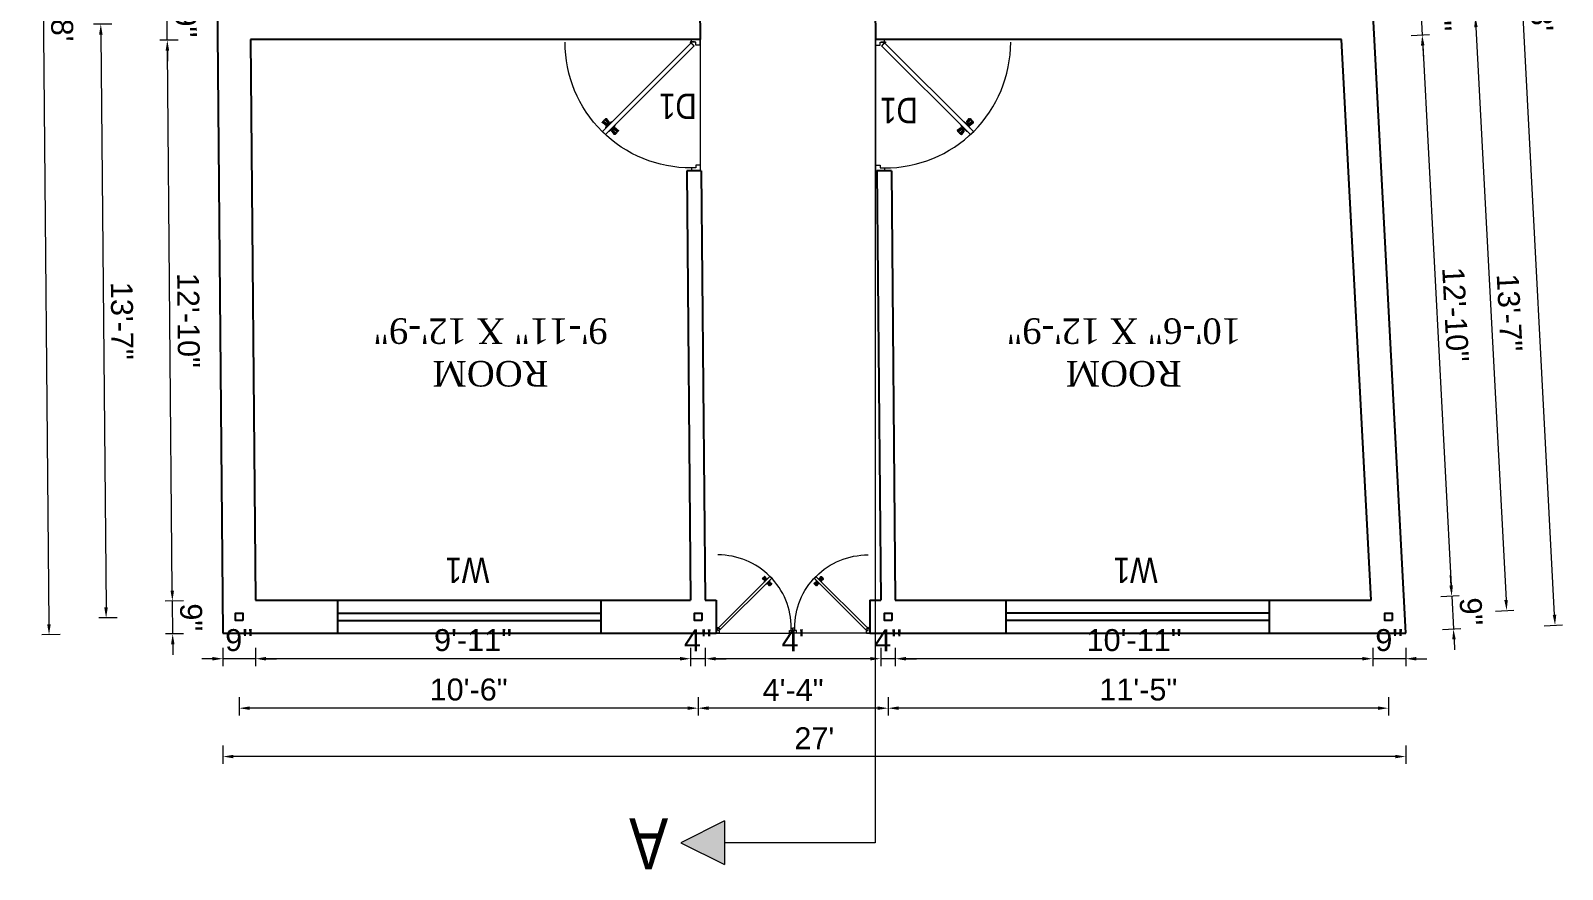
# Model space of a CAD drawing. Header units: inches. Extents: x 380359 to 404964, y -48881 to -44155.
# Drawn here: x 403361.3 to 403780.3, y -46615.2 to -46385.6 of the extents above; entities that cross this region are included whole.
import ezdxf

# ---------------------------------------------------------------- set-up
doc = ezdxf.new("R2010")
doc.units = ezdxf.units.IN
doc.header["$LTSCALE"] = 2
doc.header["$MEASUREMENT"] = 0
doc.header["$PDMODE"] = 34
doc.layers.get('0').update_dxf_attribs({"linetype": 'CONTINUOUS'})
doc.layers.get('DEFPOINTS').update_dxf_attribs({"color": 141, "linetype": 'CONTINUOUS'})
for name, color, linetype, lineweight in [('door', 20, 'CONTINUOUS', 35), ('DOOR & WIN', 1, 'CONTINUOUS', 25), ('PUERTAS', 7, 'CONTINUOUS', 9), ('steps', 253, 'CONTINUOUS', 20)]:
    doc.layers.add(name, color=color, linetype=linetype, lineweight=lineweight)
doc.styles.add('Lettring Text', font='arial.ttf')
doc.styles.get("Standard").update_dxf_attribs({"font": 'ARIALN.TTF'})
doc.dimstyles.new('Copy of Standard', dxfattribs={"dimtxt": 6, "dimasz": 2.875, "dimexe": 2, "dimexo": 4, "dimgap": 2, "dimtad": 1, "dimdec": 0, "dimrnd": 1, "dimzin": 0, "dimdsep": 46, "dimlunit": 4, "dimtxsty": 'Lettring Text', "dimcen": 0.1, "dimclrd": 7, "dimclre": 7, "dimclrt": 7, "dimazin": 0, "dimtfac": 0.645, "dimtdec": 0, "dimtmove": 1, "dimatfit": 0, "dimfxl": 3, "dimfxlon": 1, "dimtfillclr": 256, "dimtolj": 1, "dimtzin": 0, "dimlwd": -1, "dimlwe": -1, "dimarcsym": 2})

# ---------------------------------------------------------------- blocks, each defined once
blk = doc.blocks.new('2ft6in')
at = {"layer": 'PUERTAS', "color": 2}
for p, q in [((0.84, 2.1), (21.02, 22.28)), ((21.71, 21.6), (1.47, 1.37)), ((18.33, 21.76), (18.31, 21.77)), ((21.71, 21.6), (21.02, 22.28)), ((21.18, 18.9), (21.2, 18.89)), ((0, 2), (0, 0)), ((0.6, 2), (0, 2)), ((1.33, 0), (0, 0)), ((0.6, 1.26), (0.6, 2.04)), ((0.67, 1.26), (0.6, 1.26)), ((0.67, 1.26), (0.67, 2.01)), ((0.67, 1), (0.67, 1.26)), ((1.33, 1), (0.67, 1)), ((1.31, 1.53), (0.79, 2.06)), ((1.36, 1.58), (0.81, 2.12)), ((1.36, 1.58), (1.31, 1.53)), ((1.47, 1.37), (1.31, 1.53)), ((1.33, 0), (1.33, 1)), ((28.67, 0), (28.67, 1)), ((28.67, 1), (29.33, 1)), ((28.67, 0), (30, 0)), ((29.33, 1), (29.33, 2)), ((29.33, 2), (30, 2)), ((30, 0), (30, 2))]:
    blk.add_line(p, q, dxfattribs=at)
at = {"layer": 'PUERTAS', "color": 8}
for p, q in [((18.81, 20.78), (18.04, 21.4)), ((18.86, 20.83), (18.08, 21.46)), ((18.95, 20.92), (18.2, 21.58)), ((18.44, 21.9), (18.31, 21.77)), ((19.07, 21.03), (18.34, 21.72)), ((18.44, 21.9), (18.56, 22.02)), ((18.58, 22.01), (18.56, 22.02)), ((19.3, 21.26), (18.61, 22)), ((19.42, 21.38), (18.75, 22.14)), ((19.51, 21.48), (18.88, 22.26)), ((18.91, 20.27), (19.19, 20.69)), ((19.55, 21.53), (18.93, 22.3)), ((19.13, 20.8), (19.03, 20.9)), ((19.15, 20.82), (19.05, 20.92)), ((19.09, 20.44), (19.25, 20.76)), ((19.19, 20.87), (19.1, 20.96)), ((19.25, 20.93), (19.16, 21.02)), ((19.28, 20.63), (19.32, 20.83)), ((19.4, 21.08), (19.31, 21.17)), ((19.47, 21.15), (19.38, 21.24)), ((19.43, 20.78), (19.4, 20.9)), ((19.51, 21.19), (19.42, 21.28)), ((19.55, 20.91), (19.43, 20.94)), ((19.53, 21.21), (19.44, 21.3)), ((19.7, 21.06), (19.51, 21.01)), ((19.89, 21.24), (19.58, 21.08)), ((20.07, 21.42), (19.64, 21.15)), ((19.69, 19.49), (20.12, 19.76)), ((19.87, 19.67), (20.18, 19.83)), ((20.06, 19.85), (20.25, 19.9)), ((20.21, 20), (20.33, 19.97)), ((20.21, 19.38), (20.83, 18.61)), ((20.23, 19.7), (20.32, 19.61)), ((20.25, 19.72), (20.34, 19.63)), ((20.25, 19.43), (20.88, 18.65)), ((20.29, 19.76), (20.38, 19.67)), ((20.33, 20.13), (20.36, 20.01)), ((20.34, 19.53), (21, 18.77)), ((20.36, 19.83), (20.45, 19.74)), ((20.48, 20.28), (20.44, 20.08)), ((20.46, 19.64), (21.14, 18.91)), ((20.5, 19.98), (20.6, 19.89)), ((20.67, 20.47), (20.51, 20.15)), ((20.85, 20.64), (20.57, 20.22)), ((20.57, 20.04), (20.66, 19.95)), ((20.61, 20.09), (20.7, 19.99)), ((20.63, 20.11), (20.72, 20.01)), ((20.69, 19.87), (21.42, 19.19)), ((20.81, 19.99), (21.56, 19.33)), ((20.9, 20.08), (21.68, 19.45)), ((20.95, 20.13), (21.72, 19.51)), ((21.32, 19.01), (21.2, 18.89)), ((21.32, 19.01), (21.44, 19.14)), ((21.43, 19.15), (21.44, 19.14)), ((0, 0), (30, 0))]:
    blk.add_line(p, q, dxfattribs=at)
at = {"layer": 'PUERTAS', "color": 1}
for p, q in [((18.06, 21.44), (18.48, 21.86)), ((18.74, 20.79), (18.06, 21.34)), ((18.08, 21.51), (18.45, 21.88)), ((18.11, 21.49), (18.08, 21.51)), ((18.82, 22.25), (18.45, 21.88)), ((18.9, 22.28), (18.48, 21.86)), ((18.84, 22.23), (18.82, 22.25)), ((18.83, 20.8), (19.18, 21.15)), ((18.84, 20.21), (19.1, 20.6)), ((18.85, 20.11), (18.84, 20.12)), ((18.92, 20.89), (18.93, 20.88)), ((19.54, 21.59), (18.99, 22.27)), ((19.02, 20.88), (19.24, 21.1)), ((19.12, 20.8), (19.03, 20.89)), ((19.1, 20.7), (19.11, 20.69)), ((19.1, 20.6), (19.1, 20.6)), ((19.11, 20.79), (19.33, 21.01)), ((19.54, 21.5), (19.18, 21.15)), ((19.45, 21.31), (19.24, 21.1)), ((19.55, 21.22), (19.33, 21.01)), ((19.45, 21.41), (19.45, 21.41)), ((19.54, 21.22), (19.45, 21.31)), ((19.53, 19.43), (19.54, 19.42)), ((19.64, 21.23), (19.64, 21.23)), ((19.64, 19.42), (20.02, 19.67)), ((19.74, 21.24), (19.73, 21.23)), ((20.12, 21.49), (19.74, 21.24)), ((20.02, 19.67), (20.03, 19.68)), ((20.12, 19.68), (20.12, 19.68)), ((20.21, 19.69), (20.43, 19.9)), ((20.22, 21.48), (20.22, 21.49)), ((20.22, 19.41), (20.57, 19.76)), ((20.22, 19.69), (20.31, 19.6)), ((20.22, 19.32), (20.76, 18.64)), ((20.31, 19.6), (20.52, 19.81)), ((20.31, 19.5), (20.31, 19.5)), ((20.65, 20.12), (20.43, 19.9)), ((20.74, 20.03), (20.52, 19.81)), ((20.93, 20.11), (20.57, 19.76)), ((20.64, 20.11), (20.73, 20.02)), ((20.66, 20.31), (20.65, 20.31)), ((20.65, 20.21), (20.65, 20.22)), ((20.91, 20.7), (20.66, 20.31)), ((20.84, 20.02), (20.83, 20.03)), ((20.86, 18.63), (21.28, 19.05)), ((20.91, 20.8), (20.91, 20.79)), ((20.91, 18.68), (20.94, 18.66)), ((20.94, 18.66), (21.31, 19.03)), ((21.02, 20.12), (21.7, 19.57)), ((21.7, 19.47), (21.28, 19.05)), ((21.67, 19.4), (21.31, 19.03)), ((21.65, 19.42), (21.67, 19.4))]:
    blk.add_line(p, q, dxfattribs=at)
at = {"layer": 'PUERTAS', "color": 2}
for radius in [0.129, 0.0627]:
    blk.add_circle((0.68, 2.14), radius, dxfattribs=at)
at = {"layer": 'PUERTAS', "color": 8}
blk.add_arc((0.68, 2.14), 28.65, 359.72845, 90.03333, dxfattribs=at)
at = {"layer": 'PUERTAS', "color": 1}
for centre, start, end in [((18.78, 20.84), 231.07637, 315), ((18.89, 20.16), 135, 225), ((18.94, 22.23), 38.92363, 135), ((18.97, 20.93), 225, 315), ((19.16, 20.74), 135, 219.74275), ((19.06, 20.65), 315, 39.74275), ((19.4, 21.36), 315, 45), ((19.49, 21.55), 315, 38.92363), ((19.59, 19.47), 225, 315), ((19.6, 21.18), 50.25725, 135), ((19.68, 21.28), 230.25725, 315), ((20.07, 19.63), 50.25725, 135), ((20.17, 21.44), 45, 135), ((20.16, 19.73), 230.25725, 315), ((20.27, 19.36), 135, 218.92363), ((20.35, 19.55), 135, 225), ((20.7, 20.26), 135, 219.74275), ((20.6, 20.17), 315, 39.74275), ((20.78, 19.98), 45, 135), ((20.82, 18.68), 218.92363, 315), ((20.87, 20.75), 315, 45), ((20.98, 20.07), 51.07637, 135), ((21.65, 19.52), 315, 51.07637)]:
    blk.add_arc(centre, 0.0667, start, end, dxfattribs=at)
blk = doc.blocks.new('*U224')
at = {"color": 3, "xscale": -1}
blk.add_blockref('2ft6in', (42, 0), dxfattribs=at)
blk = doc.blocks.new('MAIN DLOOR')
at = {"layer": 'door', "color": 3, "yscale": 0.7999999999374268, "zscale": 0.7999999998966563, "rotation": 180}
for p, xscale in [((11264.75, 306.61), 0.7999999999592546), ((11245.55, 306.61), -0.7999999999592546)]:
    blk.add_blockref('*U224', p, dxfattribs=dict(at, xscale=xscale))
blk = doc.blocks.new('3ft')
at = {"layer": 'PUERTAS', "color": 6}
for p, q in [((1.01, 2.52), (25.23, 26.74)), ((26.05, 25.92), (1.77, 1.64)), ((26.05, 25.92), (25.23, 26.74)), ((0, 2.4), (0, 0)), ((0.72, 2.4), (0, 2.4)), ((1.6, 0), (0, 0)), ((0.72, 1.52), (0.72, 2.44)), ((0.8, 1.52), (0.72, 1.52)), ((0.8, 1.52), (0.8, 2.41)), ((0.8, 1.2), (0.8, 1.52)), ((1.6, 1.2), (0.8, 1.2)), ((1.57, 1.84), (0.94, 2.47)), ((1.63, 1.89), (0.97, 2.55)), ((1.63, 1.89), (1.57, 1.84)), ((1.77, 1.64), (1.57, 1.84)), ((1.6, 0), (1.6, 1.2)), ((34.4, 0), (34.4, 1.2)), ((34.4, 1.2), (35.2, 1.2)), ((34.4, 0), (36, 0)), ((35.2, 1.2), (35.2, 2.4)), ((35.2, 2.4), (36, 2.4)), ((36, 0), (36, 2.4))]:
    blk.add_line(p, q, dxfattribs=at)
at = {"layer": 'PUERTAS', "color": 8}
for p, q in [((22.57, 24.94), (21.65, 25.68)), ((22.63, 24.99), (21.69, 25.75)), ((22.74, 25.1), (21.84, 25.9)), ((22.13, 26.28), (21.98, 26.13)), ((22.88, 25.24), (22.01, 26.06)), ((22.13, 26.28), (22.27, 26.42)), ((22.29, 26.41), (22.27, 26.42)), ((23.16, 25.52), (22.34, 26.39)), ((23.3, 25.66), (22.5, 26.56)), ((23.41, 25.77), (22.65, 26.71)), ((23.46, 25.83), (22.72, 26.75)), ((23.03, 25.04), (22.91, 25.15)), ((23.11, 25.12), (22.99, 25.23)), ((23.28, 25.3), (23.17, 25.41)), ((23.36, 25.37), (23.25, 25.49)), ((23.41, 25.43), (23.3, 25.54)), ((23.44, 25.45), (23.33, 25.56)), ((23.64, 25.27), (23.41, 25.22)), ((23.87, 25.49), (23.49, 25.3)), ((24.08, 25.71), (23.57, 25.38)), ((22.69, 24.32), (23.02, 24.83)), ((22.95, 24.96), (22.84, 25.07)), ((22.98, 24.99), (22.86, 25.1)), ((22.91, 24.53), (23.1, 24.91)), ((23.13, 24.76), (23.18, 24.99)), ((23.31, 24.94), (23.28, 25.08)), ((23.46, 25.09), (23.32, 25.13)), ((23.63, 23.38), (24.14, 23.72)), ((23.84, 23.6), (24.22, 23.79)), ((24.07, 23.82), (24.3, 23.88)), ((24.25, 24), (24.39, 23.97)), ((24.25, 23.26), (24.99, 22.34)), ((24.27, 23.64), (24.38, 23.53)), ((24.3, 23.67), (24.41, 23.56)), ((24.3, 23.32), (25.06, 22.38)), ((24.35, 23.72), (24.46, 23.61)), ((24.4, 24.15), (24.43, 24.01)), ((24.41, 23.43), (25.2, 22.53)), ((24.43, 23.8), (24.54, 23.69)), ((24.58, 24.33), (24.52, 24.1)), ((24.55, 23.57), (25.37, 22.7)), ((24.6, 23.97), (24.72, 23.86)), ((24.8, 24.56), (24.61, 24.18)), ((25.02, 24.77), (24.68, 24.26)), ((24.68, 24.05), (24.79, 23.94)), ((24.73, 24.1), (24.85, 23.99)), ((24.76, 24.13), (24.87, 24.02)), ((24.83, 23.85), (25.7, 23.03)), ((24.97, 23.99), (25.87, 23.2)), ((25.08, 24.1), (26.02, 23.34)), ((25.14, 24.15), (26.06, 23.41)), ((25.58, 22.82), (25.43, 22.67)), ((25.58, 22.82), (25.73, 22.97)), ((25.72, 22.98), (25.73, 22.97)), ((0, 0), (36, 0))]:
    blk.add_line(p, q, dxfattribs=at)
at = {"layer": 'PUERTAS', "color": 1}
for p, q in [((21.67, 25.73), (22.17, 26.23)), ((22.49, 24.95), (21.67, 25.61)), ((21.7, 25.82), (22.14, 26.26)), ((21.73, 25.79), (21.7, 25.82)), ((22.58, 26.7), (22.14, 26.26)), ((22.67, 26.73), (22.17, 26.23)), ((22.61, 26.67), (22.58, 26.7)), ((22.6, 24.96), (23.02, 25.38)), ((23.45, 25.91), (22.79, 26.73)), ((22.82, 25.06), (23.08, 25.32)), ((22.93, 24.94), (23.19, 25.21)), ((23.44, 25.81), (23.02, 25.38)), ((23.34, 25.58), (23.08, 25.32)), ((23.46, 25.47), (23.19, 25.21)), ((23.33, 25.7), (23.34, 25.69)), ((23.45, 25.46), (23.33, 25.57)), ((23.57, 25.47), (23.57, 25.47)), ((24.15, 25.79), (23.68, 25.48)), ((23.68, 25.48), (23.68, 25.48)), ((24.27, 25.78), (24.26, 25.79)), ((22.61, 24.25), (22.92, 24.72)), ((22.62, 24.13), (22.61, 24.14)), ((22.7, 25.07), (22.71, 25.06)), ((22.94, 24.95), (22.83, 25.07)), ((22.92, 24.72), (22.92, 24.72)), ((22.93, 24.84), (22.93, 24.83)), ((23.44, 23.31), (23.45, 23.3)), ((23.56, 23.3), (24.03, 23.61)), ((24.03, 23.61), (24.03, 23.62)), ((24.14, 23.62), (24.14, 23.62)), ((24.25, 23.62), (24.51, 23.89)), ((24.26, 23.29), (24.69, 23.71)), ((24.26, 23.63), (24.37, 23.52)), ((24.26, 23.18), (24.92, 22.37)), ((24.37, 23.52), (24.63, 23.77)), ((24.37, 23.4), (24.37, 23.4)), ((24.78, 24.15), (24.51, 23.89)), ((24.89, 24.03), (24.63, 23.77)), ((25.11, 24.14), (24.69, 23.71)), ((24.77, 24.14), (24.88, 24.03)), ((24.79, 24.38), (24.78, 24.37)), ((24.78, 24.26), (24.78, 24.26)), ((25.1, 24.84), (24.79, 24.38)), ((25, 24.03), (25, 24.03)), ((25.04, 22.36), (25.54, 22.86)), ((25.09, 24.96), (25.1, 24.95)), ((25.1, 22.42), (25.13, 22.39)), ((25.13, 22.39), (25.57, 22.83)), ((25.22, 24.14), (26.03, 23.48)), ((26.04, 23.37), (25.54, 22.86)), ((26.01, 23.27), (25.57, 22.83)), ((25.98, 23.3), (26.01, 23.27))]:
    blk.add_line(p, q, dxfattribs=at)
at = {"layer": 'PUERTAS', "color": 2}
for p, q in [((21.99, 26.11), (21.98, 26.13)), ((25.42, 22.68), (25.43, 22.67))]:
    blk.add_line(p, q, dxfattribs=at)
at = {"layer": 'PUERTAS', "color": 6}
for radius in [0.155, 0.0752]:
    blk.add_circle((0.82, 2.56), radius, dxfattribs=at)
blk.add_arc((0.82, 2.56), 34.38, 359.7285, 90.0333, dxfattribs=at)
at = {"layer": 'PUERTAS', "color": 1}
for centre, start, end in [((22.73, 26.68), 38.9236, 135), ((23.28, 25.63), 315, 45), ((23.39, 25.86), 315, 38.9236), ((23.51, 25.41), 50.2572, 135), ((23.62, 25.53), 230.2572, 315), ((24.2, 25.73), 45, 135), ((22.54, 25.01), 231.0764, 315), ((22.67, 24.2), 135, 225), ((22.77, 25.12), 225, 315), ((22.99, 24.89), 135, 219.7428), ((22.87, 24.78), 315, 39.7428), ((23.51, 23.36), 225, 315), ((24.09, 23.56), 50.2572, 135), ((24.2, 23.68), 230.2572, 315), ((24.32, 23.23), 135, 218.9236), ((24.42, 23.46), 135, 225), ((24.84, 24.31), 135, 219.7428), ((24.72, 24.21), 315, 39.7428), ((24.94, 23.98), 45, 135), ((24.98, 22.42), 218.9236, 315), ((25.04, 24.89), 315, 45), ((25.17, 24.08), 51.0764, 135), ((25.98, 23.42), 315, 51.0764)]:
    blk.add_arc(centre, 0.08, start, end, dxfattribs=at)
blk = doc.blocks.new('*U222')
at = {"color": 3, "xscale": -1}
blk.add_blockref('3ft', (42, 0), dxfattribs=at)
blk = doc.blocks.new('*D447')
at = {"layer": 'DEFPOINTS', "color": 0, "ltscale": 0.5, "transparency": 16777216}
for p in [(403728.41, -46550.51), (403737.43, -46550.51), (403728.41, -46557.5)]:
    blk.add_point(p, dxfattribs=at)
at = {"layer": 'steps', "color": 7, "ltscale": 0.5, "transparency": 16777216}
for p, q in [((403728.41, -46554.51), (403728.41, -46559.5)), ((403737.43, -46554.51), (403737.43, -46559.5)), ((403725.54, -46557.5), (403722.66, -46557.5)), ((403737.43, -46557.5), (403728.41, -46557.5)), ((403740.3, -46557.5), (403743.18, -46557.5))]:
    blk.add_line(p, q, dxfattribs=at)
for points in [[(403725.54, -46557.02), (403725.54, -46557.98), (403728.41, -46557.5)], [(403740.3, -46557.02), (403740.3, -46557.98), (403737.43, -46557.5)]]:
    blk.add_solid(points, dxfattribs=at)
at = {"layer": 'steps', "color": 7, "ltscale": 0.5, "transparency": 16777216, "insert": (403732.92, -46552.44), "char_height": 6, "attachment_point": 5, "style": 'Lettring Text'}
blk.add_mtext('\\A1;9"', dxfattribs=at)
blk = doc.blocks.new('*D448')
at = {"layer": 'DEFPOINTS', "color": 0, "ltscale": 0.5, "transparency": 16777216}
for p in [(403597.82, -46541.51), (403728.41, -46550.51), (403597.82, -46557.5)]:
    blk.add_point(p, dxfattribs=at)
at = {"layer": 'steps', "color": 7, "ltscale": 0.5, "transparency": 16777216}
for p, q in [((403597.82, -46554.5), (403597.82, -46559.5)), ((403728.41, -46554.51), (403728.41, -46559.5)), ((403725.54, -46557.5), (403600.7, -46557.5))]:
    blk.add_line(p, q, dxfattribs=at)
for points in [[(403600.7, -46557.02), (403600.7, -46557.98), (403597.82, -46557.5)], [(403725.54, -46557.02), (403725.54, -46557.98), (403728.41, -46557.5)]]:
    blk.add_solid(points, dxfattribs=at)
at = {"layer": 'steps', "color": 7, "ltscale": 0.5, "transparency": 16777216, "insert": (403663.12, -46552.44), "char_height": 6, "attachment_point": 5, "style": 'Lettring Text'}
blk.add_mtext('\\A1;10\'-11"', dxfattribs=at)
blk = doc.blocks.new('*D449')
at = {"layer": 'DEFPOINTS', "color": 0, "ltscale": 0.5, "transparency": 16777216}
for p in [(403593.82, -46541.51), (403597.82, -46541.51), (403593.82, -46557.5)]:
    blk.add_point(p, dxfattribs=at)
at = {"layer": 'steps', "color": 7, "ltscale": 0.5, "transparency": 16777216}
for p, q in [((403593.82, -46554.5), (403593.82, -46559.5)), ((403597.82, -46554.5), (403597.82, -46559.5)), ((403590.95, -46557.5), (403588.07, -46557.5)), ((403597.82, -46557.5), (403593.82, -46557.5)), ((403600.7, -46557.5), (403603.57, -46557.5))]:
    blk.add_line(p, q, dxfattribs=at)
for points in [[(403590.95, -46557.02), (403590.95, -46557.98), (403593.82, -46557.5)], [(403600.7, -46557.02), (403600.7, -46557.98), (403597.82, -46557.5)]]:
    blk.add_solid(points, dxfattribs=at)
at = {"layer": 'steps', "color": 7, "ltscale": 0.5, "transparency": 16777216, "insert": (403595.82, -46552.5), "char_height": 6, "attachment_point": 5, "style": 'Lettring Text'}
blk.add_mtext('\\A1;4"', dxfattribs=at)
blk = doc.blocks.new('*D450')
at = {"layer": 'DEFPOINTS', "color": 0, "ltscale": 0.5, "transparency": 16777216}
for p in [(403545.82, -46541.51), (403593.82, -46541.51), (403545.82, -46557.5)]:
    blk.add_point(p, dxfattribs=at)
at = {"layer": 'steps', "color": 7, "ltscale": 0.5, "transparency": 16777216}
for p, q in [((403545.82, -46554.5), (403545.82, -46559.5)), ((403593.82, -46554.5), (403593.82, -46559.5)), ((403590.95, -46557.5), (403548.7, -46557.5))]:
    blk.add_line(p, q, dxfattribs=at)
for points in [[(403548.7, -46557.02), (403548.7, -46557.98), (403545.82, -46557.5)], [(403590.95, -46557.02), (403590.95, -46557.98), (403593.82, -46557.5)]]:
    blk.add_solid(points, dxfattribs=at)
at = {"layer": 'steps', "color": 7, "ltscale": 0.5, "transparency": 16777216, "insert": (403569.82, -46552.5), "char_height": 6, "attachment_point": 5, "style": 'Lettring Text'}
blk.add_mtext("\\A1;4'", dxfattribs=at)
blk = doc.blocks.new('*D451')
at = {"layer": 'DEFPOINTS', "color": 0, "ltscale": 0.5, "transparency": 16777216}
for p in [(403541.82, -46541.51), (403545.82, -46541.51), (403541.82, -46557.5)]:
    blk.add_point(p, dxfattribs=at)
at = {"layer": 'steps', "color": 7, "ltscale": 0.5, "transparency": 16777216}
for p, q in [((403541.82, -46554.5), (403541.82, -46559.5)), ((403545.82, -46554.5), (403545.82, -46559.5)), ((403538.95, -46557.5), (403536.07, -46557.5)), ((403545.82, -46557.5), (403541.82, -46557.5)), ((403548.7, -46557.5), (403551.57, -46557.5))]:
    blk.add_line(p, q, dxfattribs=at)
for points in [[(403538.95, -46557.02), (403538.95, -46557.98), (403541.82, -46557.5)], [(403548.7, -46557.02), (403548.7, -46557.98), (403545.82, -46557.5)]]:
    blk.add_solid(points, dxfattribs=at)
at = {"layer": 'steps', "color": 7, "ltscale": 0.5, "transparency": 16777216, "insert": (403543.82, -46552.5), "char_height": 6, "attachment_point": 5, "style": 'Lettring Text'}
blk.add_mtext('\\A1;4"', dxfattribs=at)
blk = doc.blocks.new('*D452')
at = {"layer": 'DEFPOINTS', "color": 0, "ltscale": 0.5, "transparency": 16777216}
for p in [(403422.82, -46541.51), (403541.82, -46541.51), (403422.82, -46557.5)]:
    blk.add_point(p, dxfattribs=at)
at = {"layer": 'steps', "color": 7, "ltscale": 0.5, "transparency": 16777216}
for p, q in [((403422.82, -46554.5), (403422.82, -46559.5)), ((403541.82, -46554.5), (403541.82, -46559.5)), ((403538.95, -46557.5), (403425.69, -46557.5))]:
    blk.add_line(p, q, dxfattribs=at)
for points in [[(403425.69, -46557.02), (403425.69, -46557.98), (403422.82, -46557.5)], [(403538.95, -46557.02), (403538.95, -46557.98), (403541.82, -46557.5)]]:
    blk.add_solid(points, dxfattribs=at)
at = {"layer": 'steps', "color": 7, "ltscale": 0.5, "transparency": 16777216, "insert": (403482.32, -46552.44), "char_height": 6, "attachment_point": 5, "style": 'Lettring Text'}
blk.add_mtext('\\A1;9\'-11"', dxfattribs=at)
blk = doc.blocks.new('*D453')
at = {"layer": 'DEFPOINTS', "color": 0, "ltscale": 0.5, "transparency": 16777216}
for p in [(403422.82, -46541.51), (403413.9, -46550.51), (403413.9, -46557.5)]:
    blk.add_point(p, dxfattribs=at)
at = {"layer": 'steps', "color": 7, "ltscale": 0.5, "transparency": 16777216}
for p, q in [((403413.9, -46554.51), (403413.9, -46559.5)), ((403422.82, -46554.5), (403422.82, -46559.5)), ((403411.02, -46557.5), (403408.15, -46557.5)), ((403422.82, -46557.5), (403413.9, -46557.5)), ((403425.69, -46557.5), (403428.57, -46557.5))]:
    blk.add_line(p, q, dxfattribs=at)
for points in [[(403411.02, -46557.02), (403411.02, -46557.98), (403413.9, -46557.5)], [(403425.69, -46557.02), (403425.69, -46557.98), (403422.82, -46557.5)]]:
    blk.add_solid(points, dxfattribs=at)
at = {"layer": 'steps', "color": 7, "ltscale": 0.5, "transparency": 16777216, "insert": (403418.36, -46552.44), "char_height": 6, "attachment_point": 5, "style": 'Lettring Text'}
blk.add_mtext('\\A1;9"', dxfattribs=at)
blk = doc.blocks.new('*D454')
at = {"layer": 'DEFPOINTS', "color": 0, "ltscale": 0.5, "transparency": 16777216}
for p in [(403595.86, -46546.01), (403732.68, -46546.01), (403595.86, -46571.04)]:
    blk.add_point(p, dxfattribs=at)
at = {"layer": 'steps', "color": 7, "ltscale": 0.5, "transparency": 16777216}
for p, q in [((403595.86, -46568.04), (403595.86, -46573.04)), ((403732.68, -46568.04), (403732.68, -46573.04)), ((403729.81, -46571.04), (403598.74, -46571.04))]:
    blk.add_line(p, q, dxfattribs=at)
for points in [[(403598.74, -46570.56), (403598.74, -46571.51), (403595.86, -46571.04)], [(403729.81, -46570.56), (403729.81, -46571.51), (403732.68, -46571.04)]]:
    blk.add_solid(points, dxfattribs=at)
at = {"layer": 'steps', "color": 7, "ltscale": 0.5, "transparency": 16777216, "insert": (403664.27, -46565.97), "char_height": 6, "attachment_point": 5, "style": 'Lettring Text'}
blk.add_mtext('\\A1;11\'-5"', dxfattribs=at)
blk = doc.blocks.new('*D455')
at = {"layer": 'DEFPOINTS', "color": 0, "ltscale": 0.5, "transparency": 16777216}
for p in [(403543.86, -46546.01), (403595.86, -46546.01), (403543.86, -46571.04)]:
    blk.add_point(p, dxfattribs=at)
at = {"layer": 'steps', "color": 7, "ltscale": 0.5, "transparency": 16777216}
for p, q in [((403543.86, -46568.04), (403543.86, -46573.04)), ((403595.86, -46568.04), (403595.86, -46573.04)), ((403592.99, -46571.04), (403546.74, -46571.04))]:
    blk.add_line(p, q, dxfattribs=at)
for points in [[(403546.74, -46570.56), (403546.74, -46571.51), (403543.86, -46571.04)], [(403592.99, -46570.56), (403592.99, -46571.51), (403595.86, -46571.04)]]:
    blk.add_solid(points, dxfattribs=at)
at = {"layer": 'steps', "color": 7, "ltscale": 0.5, "transparency": 16777216, "insert": (403569.86, -46566.04), "char_height": 6, "attachment_point": 5, "style": 'Lettring Text'}
blk.add_mtext('\\A1;4\'-4"', dxfattribs=at)
blk = doc.blocks.new('*D456')
at = {"layer": 'DEFPOINTS', "color": 0, "ltscale": 0.5, "transparency": 16777216}
for p in [(403418.36, -46546.01), (403543.86, -46546.01), (403418.36, -46571.04)]:
    blk.add_point(p, dxfattribs=at)
at = {"layer": 'steps', "color": 7, "ltscale": 0.5, "transparency": 16777216}
for p, q in [((403418.36, -46568.04), (403418.36, -46573.04)), ((403543.86, -46568.04), (403543.86, -46573.04)), ((403540.99, -46571.04), (403421.23, -46571.04))]:
    blk.add_line(p, q, dxfattribs=at)
for points in [[(403421.23, -46570.56), (403421.23, -46571.51), (403418.36, -46571.04)], [(403540.99, -46570.56), (403540.99, -46571.51), (403543.86, -46571.04)]]:
    blk.add_solid(points, dxfattribs=at)
at = {"layer": 'steps', "color": 7, "ltscale": 0.5, "transparency": 16777216, "insert": (403481.11, -46565.97), "char_height": 6, "attachment_point": 5, "style": 'Lettring Text'}
blk.add_mtext('\\A1;10\'-6"', dxfattribs=at)
blk = doc.blocks.new('*D457')
at = {"layer": 'DEFPOINTS', "color": 0, "ltscale": 0.5, "transparency": 16777216}
for p in [(403413.9, -46550.51), (403737.43, -46550.51), (403413.9, -46584.28)]:
    blk.add_point(p, dxfattribs=at)
at = {"layer": 'steps', "color": 7, "ltscale": 0.5, "transparency": 16777216}
for p, q in [((403413.9, -46581.28), (403413.9, -46586.28)), ((403737.43, -46581.28), (403737.43, -46586.28)), ((403734.55, -46584.28), (403416.77, -46584.28))]:
    blk.add_line(p, q, dxfattribs=at)
for points in [[(403416.77, -46583.8), (403416.77, -46584.76), (403413.9, -46584.28)], [(403734.55, -46583.8), (403734.55, -46584.76), (403737.43, -46584.28)]]:
    blk.add_solid(points, dxfattribs=at)
at = {"layer": 'steps', "color": 7, "ltscale": 0.5, "transparency": 16777216, "insert": (403575.66, -46579.27), "char_height": 6, "attachment_point": 5, "style": 'Lettring Text'}
blk.add_mtext("\\A1;27'", dxfattribs=at)
blk = doc.blocks.new('*D460')
at = {"layer": 'DEFPOINTS', "color": 0, "ltscale": 0.5, "transparency": 16777216}
for p in [(403719.4, -46378.97), (403719.4, -46387.97), (403741.92, -46386.79)]:
    blk.add_point(p, dxfattribs=at)
at = {"layer": 'steps', "color": 7, "ltscale": 0.5, "transparency": 16777216}
for p, q in [((403741.3, -46374.94), (403741.15, -46372.07)), ((403738.45, -46377.97), (403743.45, -46377.71)), ((403741.45, -46377.81), (403741.92, -46386.79)), ((403738.93, -46386.94), (403743.92, -46386.68)), ((403742.07, -46389.66), (403742.22, -46392.53))]:
    blk.add_line(p, q, dxfattribs=at)
for points in [[(403741.78, -46374.92), (403740.82, -46374.97), (403741.45, -46377.81)], [(403742.55, -46389.63), (403741.59, -46389.68), (403741.92, -46386.79)]]:
    blk.add_solid(points, dxfattribs=at)
at = {"layer": 'steps', "color": 7, "ltscale": 0.5, "transparency": 16777216, "insert": (403746.74, -46382.03), "char_height": 6, "attachment_point": 5, "rotation": 273.008, "style": 'Lettring Text'}
blk.add_mtext('\\A1;9"', dxfattribs=at)
blk = doc.blocks.new('*D461')
at = {"layer": 'DEFPOINTS', "color": 0, "ltscale": 0.5, "transparency": 16777216}
for p in [(403719.4, -46387.97), (403727.94, -46541.51), (403749.99, -46540.35)]:
    blk.add_point(p, dxfattribs=at)
at = {"layer": 'steps', "color": 7, "ltscale": 0.5, "transparency": 16777216}
for p, q in [((403738.93, -46386.94), (403743.92, -46386.68)), ((403742.07, -46389.66), (403749.84, -46537.48)), ((403747, -46540.5), (403751.99, -46540.24))]:
    blk.add_line(p, q, dxfattribs=at)
for points in [[(403742.55, -46389.63), (403741.59, -46389.68), (403741.92, -46386.79)], [(403750.32, -46537.45), (403749.36, -46537.5), (403749.99, -46540.35)]]:
    blk.add_solid(points, dxfattribs=at)
at = {"layer": 'steps', "color": 7, "ltscale": 0.5, "transparency": 16777216, "insert": (403751.01, -46463.3), "char_height": 6, "attachment_point": 5, "rotation": 273.008, "style": 'Lettring Text'}
blk.add_mtext('\\A1;12\'-10"', dxfattribs=at)
blk = doc.blocks.new('*D462')
at = {"layer": 'DEFPOINTS', "color": 0, "ltscale": 0.5, "transparency": 16777216}
for p in [(403727.94, -46541.51), (403728.41, -46550.51), (403750.46, -46549.35)]:
    blk.add_point(p, dxfattribs=at)
at = {"layer": 'steps', "color": 7, "ltscale": 0.5, "transparency": 16777216}
for p, q in [((403749.84, -46537.48), (403749.69, -46534.6)), ((403747, -46540.5), (403751.99, -46540.24)), ((403749.99, -46540.35), (403750.46, -46549.35)), ((403747.47, -46549.5), (403752.46, -46549.24)), ((403750.62, -46552.22), (403750.77, -46555.09))]:
    blk.add_line(p, q, dxfattribs=at)
for points in [[(403750.32, -46537.45), (403749.36, -46537.5), (403749.99, -46540.35)], [(403751.09, -46552.19), (403750.14, -46552.24), (403750.46, -46549.35)]]:
    blk.add_solid(points, dxfattribs=at)
at = {"layer": 'steps', "color": 7, "ltscale": 0.5, "transparency": 16777216, "insert": (403755.28, -46544.58), "char_height": 6, "attachment_point": 5, "rotation": 273.008, "style": 'Lettring Text'}
blk.add_mtext('\\A1;9"', dxfattribs=at)
blk = doc.blocks.new('*D464')
at = {"layer": 'DEFPOINTS', "color": 0, "ltscale": 0.5, "transparency": 16777216}
for p in [(403724.14, -46383.47), (403732.68, -46546.01), (403765.01, -46544.31)]:
    blk.add_point(p, dxfattribs=at)
at = {"layer": 'steps', "color": 7, "ltscale": 0.5, "transparency": 16777216}
for p, q in [((403753.47, -46381.93), (403758.46, -46381.67)), ((403756.62, -46384.64), (403764.86, -46541.44)), ((403762.01, -46544.46), (403767, -46544.2))]:
    blk.add_line(p, q, dxfattribs=at)
for points in [[(403757.09, -46384.62), (403756.14, -46384.67), (403756.47, -46381.77)], [(403765.33, -46541.41), (403764.38, -46541.46), (403765.01, -46544.31)]]:
    blk.add_solid(points, dxfattribs=at)
at = {"layer": 'steps', "color": 7, "ltscale": 0.5, "transparency": 16777216, "insert": (403765.79, -46462.77), "char_height": 6, "attachment_point": 5, "rotation": 273.008, "style": 'Lettring Text'}
blk.add_mtext('\\A1;13\'-7"', dxfattribs=at)
blk = doc.blocks.new('*D465')
at = {"layer": 'DEFPOINTS', "color": 0, "ltscale": 0.5, "transparency": 16777216}
for p in [(403719.79, -46214.97), (403760.63, -46212.82), (403737.43, -46550.51)]:
    blk.add_point(p, dxfattribs=at)
at = {"layer": 'steps', "color": 7, "ltscale": 0.5, "transparency": 16777216}
for p, q in [((403757.63, -46212.98), (403762.63, -46212.72)), ((403778.11, -46545.49), (403760.78, -46215.7)), ((403775.26, -46548.52), (403780.26, -46548.25))]:
    blk.add_line(p, q, dxfattribs=at)
for points in [[(403761.26, -46215.67), (403760.3, -46215.72), (403760.63, -46212.82)], [(403778.59, -46545.46), (403777.63, -46545.51), (403778.26, -46548.36)]]:
    blk.add_solid(points, dxfattribs=at)
at = {"layer": 'steps', "color": 7, "ltscale": 0.5, "transparency": 16777216, "insert": (403774.5, -46380.33), "char_height": 6, "attachment_point": 5, "rotation": 273.008, "style": 'Lettring Text'}
blk.add_mtext("\\A1;28'", dxfattribs=at)
blk = doc.blocks.new('*D466')
at = {"layer": 'DEFPOINTS', "color": 0, "ltscale": 0.5, "transparency": 16777216}
for p in [(403400.09, -46541.71), (403422.82, -46541.51), (403422.9, -46550.51)]:
    blk.add_point(p, dxfattribs=at)
at = {"layer": 'steps', "color": 7, "ltscale": 0.5, "transparency": 16777216}
for p, q in [((403400.06, -46538.84), (403400.04, -46535.96)), ((403403.09, -46541.68), (403398.09, -46541.73)), ((403400.17, -46550.71), (403400.09, -46541.71)), ((403403.17, -46550.68), (403398.17, -46550.73)), ((403400.2, -46553.59), (403400.22, -46556.46))]:
    blk.add_line(p, q, dxfattribs=at)
for points in [[(403400.54, -46538.83), (403399.58, -46538.84), (403400.09, -46541.71)], [(403400.68, -46553.58), (403399.72, -46553.59), (403400.17, -46550.71)]]:
    blk.add_solid(points, dxfattribs=at)
at = {"layer": 'steps', "color": 7, "ltscale": 0.5, "transparency": 16777216, "insert": (403405.19, -46546.17), "char_height": 6, "attachment_point": 5, "rotation": 270.5182, "style": 'Lettring Text'}
blk.add_mtext('\\A1;9"', dxfattribs=at)
blk = doc.blocks.new('*D467')
at = {"layer": 'DEFPOINTS', "color": 0, "ltscale": 0.5, "transparency": 16777216}
for p in [(403398.7, -46388.18), (403421.43, -46387.97), (403422.82, -46541.51)]:
    blk.add_point(p, dxfattribs=at)
at = {"layer": 'steps', "color": 7, "ltscale": 0.5, "transparency": 16777216}
for p, q in [((403401.7, -46388.15), (403396.7, -46388.19)), ((403400.06, -46538.84), (403398.73, -46391.05)), ((403403.09, -46541.68), (403398.09, -46541.73))]:
    blk.add_line(p, q, dxfattribs=at)
for points in [[(403399.21, -46391.05), (403398.25, -46391.05), (403398.7, -46388.18)], [(403400.54, -46538.83), (403399.58, -46538.84), (403400.09, -46541.71)]]:
    blk.add_solid(points, dxfattribs=at)
at = {"layer": 'steps', "color": 7, "ltscale": 0.5, "transparency": 16777216, "insert": (403404.46, -46464.9), "char_height": 6, "attachment_point": 5, "rotation": 270.5182, "style": 'Lettring Text'}
blk.add_mtext('\\A1;12\'-10"', dxfattribs=at)
blk = doc.blocks.new('*D468')
at = {"layer": 'DEFPOINTS', "color": 0, "ltscale": 0.5, "transparency": 16777216}
for p in [(403398.62, -46379.18), (403421.35, -46378.97), (403421.43, -46387.97)]:
    blk.add_point(p, dxfattribs=at)
at = {"layer": 'steps', "color": 7, "ltscale": 0.5, "transparency": 16777216}
for p, q in [((403398.59, -46376.3), (403398.57, -46373.43)), ((403401.62, -46379.15), (403396.62, -46379.19)), ((403398.7, -46388.18), (403398.62, -46379.18)), ((403401.7, -46388.15), (403396.7, -46388.19)), ((403398.73, -46391.05), (403398.75, -46393.93))]:
    blk.add_line(p, q, dxfattribs=at)
for points in [[(403399.07, -46376.3), (403398.11, -46376.3), (403398.62, -46379.18)], [(403399.21, -46391.05), (403398.25, -46391.05), (403398.7, -46388.18)]]:
    blk.add_solid(points, dxfattribs=at)
at = {"layer": 'steps', "color": 7, "ltscale": 0.5, "transparency": 16777216, "insert": (403403.72, -46383.63), "char_height": 6, "attachment_point": 5, "rotation": 270.5182, "style": 'Lettring Text'}
blk.add_mtext('\\A1;9"', dxfattribs=at)
blk = doc.blocks.new('*D471')
at = {"layer": 'DEFPOINTS', "color": 0, "ltscale": 0.5, "transparency": 16777216}
for p in [(403416.89, -46383.47), (403381.97, -46546.33), (403418.36, -46546.01)]:
    blk.add_point(p, dxfattribs=at)
at = {"layer": 'steps', "color": 7, "ltscale": 0.5, "transparency": 16777216}
for p, q in [((403383.5, -46383.77), (403378.5, -46383.82)), ((403380.53, -46386.67), (403381.94, -46543.46)), ((403384.97, -46546.31), (403379.97, -46546.35))]:
    blk.add_line(p, q, dxfattribs=at)
for points in [[(403381, -46386.67), (403380.05, -46386.68), (403380.5, -46383.8)], [(403382.42, -46543.46), (403381.46, -46543.46), (403381.97, -46546.33)]]:
    blk.add_solid(points, dxfattribs=at)
at = {"layer": 'steps', "color": 7, "ltscale": 0.5, "transparency": 16777216, "insert": (403386.3, -46465.02), "char_height": 6, "attachment_point": 5, "rotation": 270.5182, "style": 'Lettring Text'}
blk.add_mtext('\\A1;13\'-7"', dxfattribs=at)
blk = doc.blocks.new('*D473')
at = {"layer": 'DEFPOINTS', "color": 0, "ltscale": 0.5, "transparency": 16777216}
for p in [(403410.86, -46214.97), (403366.36, -46550.94), (403413.9, -46550.51)]:
    blk.add_point(p, dxfattribs=at)
at = {"layer": 'steps', "color": 7, "ltscale": 0.5, "transparency": 16777216}
for p, q in [((403366.32, -46215.37), (403361.32, -46215.42)), ((403363.35, -46218.27), (403366.33, -46548.06)), ((403369.36, -46550.91), (403364.36, -46550.95))]:
    blk.add_line(p, q, dxfattribs=at)
for points in [[(403363.83, -46218.27), (403362.87, -46218.28), (403363.32, -46215.4)], [(403366.81, -46548.06), (403365.85, -46548.07), (403366.36, -46550.94)]]:
    blk.add_solid(points, dxfattribs=at)
at = {"layer": 'steps', "color": 7, "ltscale": 0.5, "transparency": 16777216, "insert": (403369.9, -46383.12), "char_height": 6, "attachment_point": 5, "rotation": 270.5182, "style": 'Lettring Text'}
blk.add_mtext("\\A1;28'", dxfattribs=at)

msp = doc.modelspace()

# ---------------------------------------------------------------- hatches: boundary and pattern name
at = {"linetype": 'ByBlock', "lineweight": 5}
msp.add_hatch(color=7, dxfattribs=at).paths.add_polyline_path([(403539.12, -46607.87), (403551.12, -46601.87), (403551.12, -46613.87)])

# ---------------------------------------------------------------- linework, layer by layer
at = {"color": 7, "linetype": 'ByBlock', "lineweight": 5}
for p, q in [((403592.28, -46159.1), (403592.28, -46607.87)), ((403551.12, -46601.87), (403539.12, -46607.87)), ((403551.12, -46601.87), (403551.12, -46613.87)), ((403539.12, -46607.87), (403551.12, -46613.87)), ((403592.28, -46607.87), (403551.12, -46607.87))]:
    msp.add_line(p, q, dxfattribs=at)
at = {"ltscale": 0.5}
for p, q in [((403410.86, -46214.97), (403413.9, -46550.51)), ((403737.43, -46550.51), (403719.79, -46214.97)), ((403544.35, -46378.97), (403544.43, -46387.97)), ((403592.35, -46378.97), (403592.43, -46388.01)), ((403544.43, -46387.97), (403421.43, -46387.97)), ((403421.43, -46387.97), (403422.82, -46541.51)), ((403719.87, -46387.97), (403592.43, -46387.97)), ((403727.94, -46541.51), (403719.87, -46387.97)), ((403544.76, -46423.97), (403540.76, -46424)), ((403540.76, -46424), (403541.82, -46541.51)), ((403544.76, -46423.97), (403545.82, -46541.51)), ((403596.76, -46423.97), (403592.76, -46424)), ((403592.76, -46424), (403593.82, -46541.51)), ((403596.76, -46423.97), (403597.82, -46541.51)), ((403422.82, -46541.51), (403541.82, -46541.51)), ((403445.36, -46550.51), (403445.36, -46541.51)), ((403517.36, -46550.51), (403517.36, -46541.51)), ((403548.82, -46541.51), (403548.82, -46550.51)), ((403590.82, -46541.51), (403590.82, -46550.51)), ((403597.82, -46541.51), (403727.94, -46541.51)), ((403628.12, -46550.51), (403628.12, -46541.51)), ((403700.12, -46550.51), (403700.12, -46541.51)), ((403445.36, -46545.01), (403517.36, -46545.01)), ((403445.36, -46547.01), (403517.36, -46547.01)), ((403700.12, -46545.01), (403628.12, -46545.01)), ((403700.12, -46547.01), (403628.12, -46547.01)), ((403413.9, -46550.51), (403548.82, -46550.51)), ((403590.82, -46550.51), (403737.43, -46550.51))]:
    msp.add_line(p, q, dxfattribs=at)
for points in [[(403545.82, -46541.51), (403548.82, -46541.51)], [(403590.82, -46541.51), (403593.82, -46541.51)]]:
    msp.add_lwpolyline(points, dxfattribs=at)
for points in [[(403419.36, -46547.01), (403417.36, -46547.01), (403417.36, -46545.01), (403419.36, -46545.01)], [(403544.86, -46547.01), (403542.86, -46547.01), (403542.86, -46545.01), (403544.86, -46545.01)], [(403596.86, -46547.01), (403594.86, -46547.01), (403594.86, -46545.01), (403596.86, -46545.01)], [(403733.68, -46547.01), (403731.68, -46547.01), (403731.68, -46545.01), (403733.68, -46545.01)]]:
    msp.add_lwpolyline(points, close=True, dxfattribs=at)

# ---------------------------------------------------------------- block references
at = {"layer": 'DOOR & WIN', "rotation": 89.99999999999999}
msp.add_blockref('*U222', (403544.43, -46429.97), dxfattribs=at)
at = {"layer": 'DOOR & WIN', "xscale": -1, "rotation": 270}
msp.add_blockref('*U222', (403592.43, -46429.97), dxfattribs=at)
at = {"layer": 'DOOR & WIN', "xscale": -0.875, "yscale": 0.8696265757972128, "zscale": 0.8696265757972128, "rotation": 180}
msp.add_blockref('MAIN DLOOR', (393721.57, -46283.87), dxfattribs=at)

# ---------------------------------------------------------------- texts
at = {"color": 7, "linetype": 'ByBlock', "lineweight": 5, "insert": (403525.01, -46615.16), "char_height": 14, "width": 26.5803, "attachment_point": 3, "rotation": 180}
msp.add_mtext('A', dxfattribs=at)
at = {"layer": 'steps', "color": 7, "ltscale": 0.3, "char_height": 7, "attachment_point": 8, "rotation": 180}
for insert in [(403538.35, -46402.81), (403598.83, -46403.97)]:
    msp.add_mtext_dynamic_manual_height_columns('{\\W1;D1}', width=18.6213, gutter_width=40, heights=[0], dxfattribs=dict(at, insert=insert))
at = {"layer": 'steps', "color": 7, "ltscale": 0.3, "char_height": 7, "rotation": 180}
for s, insert, width, attachment_point in [('{\\fTimes New Roman|b0|i0|c0|p18;ROOM\\P9\'-11" X 12\'-9"}', (403487.09, -46483.02), 67.6616, 2), ('{\\fTimes New Roman|b0|i0|c0|p18;ROOM\\P10\'-6" X 12\'-9"}', (403660.31, -46483.02), 67.6616, 2), ('W1', (403480.79, -46529.82), 18.6213, 8), ('W1', (403663.56, -46529.82), 18.6213, 8)]:
    msp.add_mtext(s, dxfattribs=dict(at, insert=insert, width=width, attachment_point=attachment_point))

# ---------------------------------------------------------------- dimensions: what is measured, and where the dimension line sits
at = {"layer": 'steps', "ltscale": 0.5}
for p1, p2, distance, picture, middle in [((403737.43, -46550.51), (403719.79, -46214.97), -40.89, '*D465', (403774.5, -46380.33)), ((403410.86, -46214.97), (403413.9, -46550.51), -47.54, '*D473', (403369.9, -46383.12)), ((403416.89, -46383.47), (403418.36, -46546.01), -36.39, '*D471', (403386.3, -46465.02))]:
    dim = msp.add_aligned_dim(p1=p1, p2=p2, distance=distance, dimstyle='Copy of Standard', dxfattribs=at)
    dim.commit()
    dim.dimension.update_dxf_attribs({"geometry": picture, "text_midpoint": middle})
for base, p1, p2, angle, picture, middle, dimtype in [((403398.62, -46379.18), (403421.43, -46387.97), (403421.35, -46378.97), 270.5182, '*D468', (403398.66, -46383.68), 160), ((403741.92, -46386.79), (403719.4, -46378.97), (403719.4, -46387.97), 93.008, '*D460', (403741.69, -46382.3), 160), ((403750.46, -46549.35), (403727.94, -46541.51), (403728.41, -46550.51), 93.008, '*D462', (403750.23, -46544.85), 160), ((403400.09, -46541.71), (403422.9, -46550.51), (403422.82, -46541.51), 90.5182, '*D466', (403400.13, -46546.21), 161), ((403413.9, -46557.5), (403422.82, -46541.51), (403413.9, -46550.51), 180, '*D453', (403418.36, -46557.5), 160), ((403541.82, -46557.5), (403545.82, -46541.51), (403541.82, -46541.51), 180, '*D451', (403543.82, -46557.5), 160), ((403593.82, -46557.5), (403597.82, -46541.51), (403593.82, -46541.51), 180, '*D449', (403595.82, -46557.5), 160), ((403728.41, -46557.5), (403737.43, -46550.51), (403728.41, -46550.51), 180, '*D447', (403732.92, -46557.5), 160)]:
    dim = msp.add_linear_dim(base=base, p1=p1, p2=p2, angle=angle, dimstyle='Copy of Standard', dxfattribs=at)
    dim.commit()
    dim.dimension.update_dxf_attribs({"geometry": picture, "text_midpoint": middle, "dimtype": dimtype})
for base, p1, p2, angle, picture, middle in [((403765.01, -46544.31), (403724.14, -46383.47), (403732.68, -46546.01), 93.008, '*D464', (403765.79, -46462.77)), ((403398.7, -46388.18), (403422.82, -46541.51), (403421.43, -46387.97), 270.5182, '*D467', (403404.46, -46464.9)), ((403749.99, -46540.35), (403719.4, -46387.97), (403727.94, -46541.51), 93.008, '*D461', (403751.01, -46463.3)), ((403422.82, -46557.5), (403541.82, -46541.51), (403422.82, -46541.51), 180, '*D452', (403482.32, -46552.44)), ((403545.82, -46557.5), (403593.82, -46541.51), (403545.82, -46541.51), 180, '*D450', (403569.82, -46552.5)), ((403597.82, -46557.5), (403728.41, -46550.51), (403597.82, -46541.51), 180, '*D448', (403663.12, -46552.44)), ((403418.3566, -46571.0352), (403543.8617, -46546.0057), (403418.3566, -46546.0057), 180, '*D456', (403481.1092, -46565.9718)), ((403543.86, -46571.04), (403595.86, -46546.01), (403543.86, -46546.01), 180, '*D455', (403569.86, -46566.04)), ((403595.86, -46571.04), (403732.68, -46546.01), (403595.86, -46546.01), 180, '*D454', (403664.27, -46565.97)), ((403413.9, -46584.28), (403737.43, -46550.51), (403413.9, -46550.51), 180, '*D457', (403575.66, -46579.27))]:
    dim = msp.add_linear_dim(base=base, p1=p1, p2=p2, angle=angle, dimstyle='Copy of Standard', dxfattribs=at)
    dim.commit()
    dim.dimension.update_dxf_attribs({"geometry": picture, "text_midpoint": middle})

doc.saveas('drawing.dxf')
